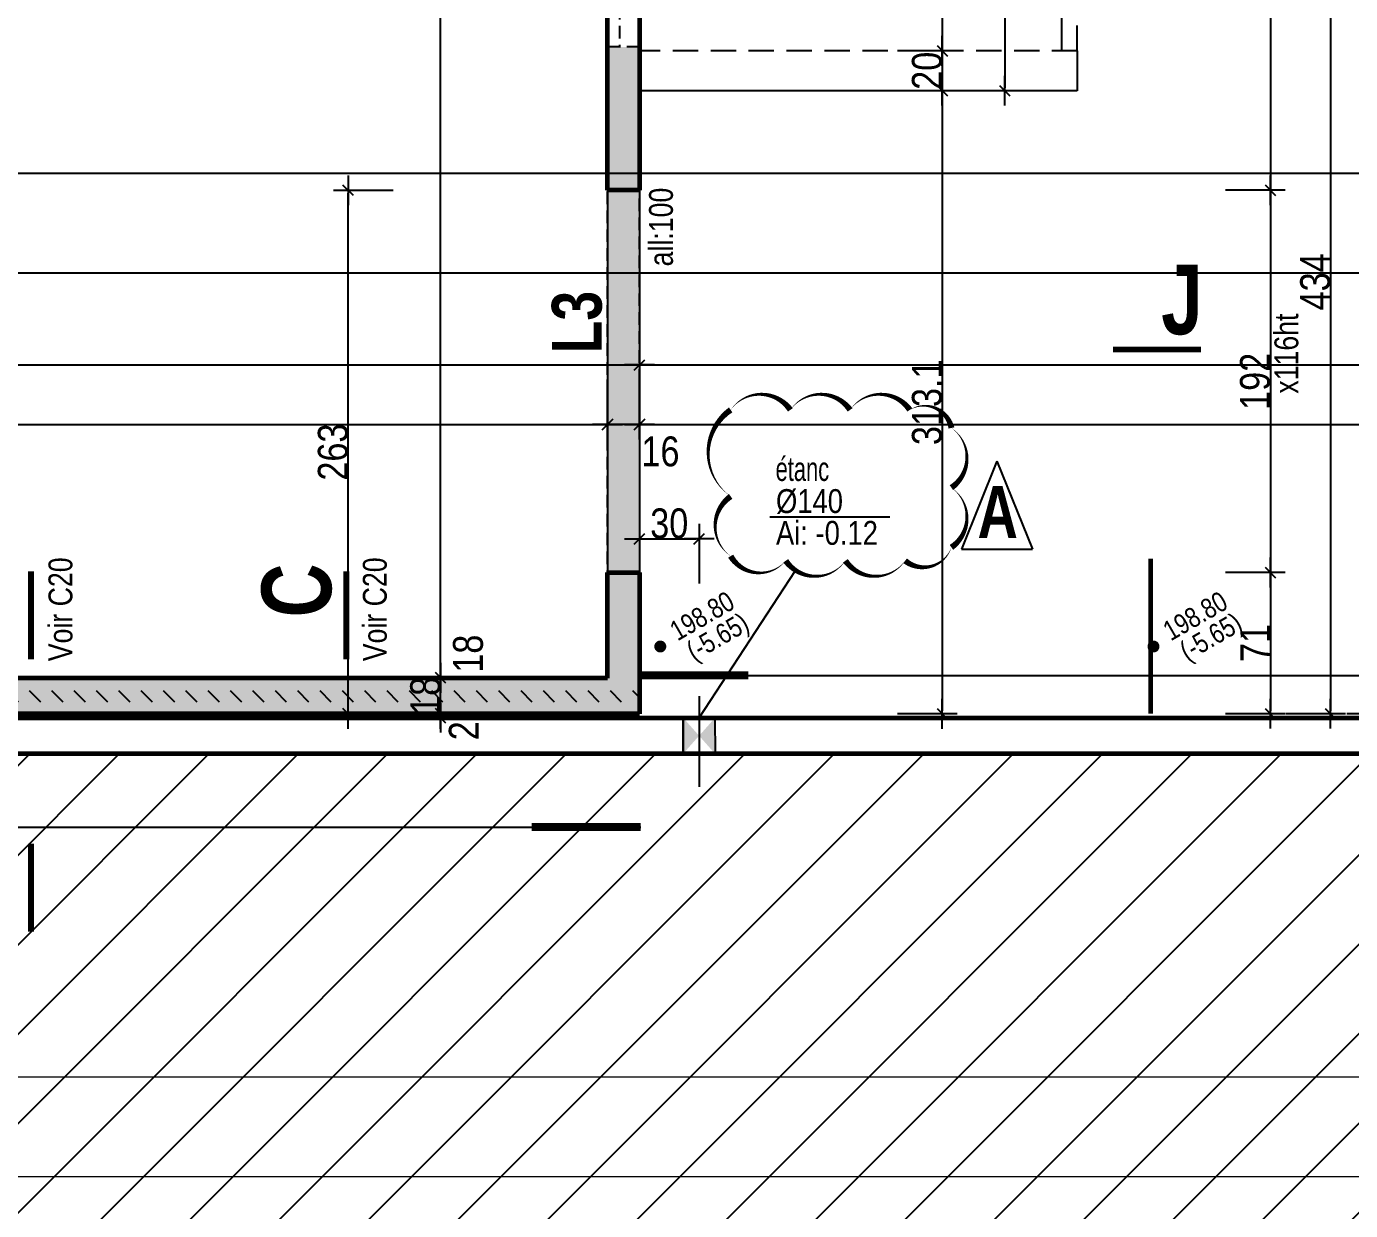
# Model space of a CAD drawing. Header units: centimetres. Extents: x 38820 to 82487, y -36363 to -12804.
# Drawn here: x 50418 to 51083, y -23044 to -22449 of the extents above; entities that cross this region are included whole.
import ezdxf
from ezdxf.enums import TextEntityAlignment as Align

# ---------------------------------------------------------------- set-up
doc = ezdxf.new("R2010")
doc.units = ezdxf.units.CM
doc.header["$LTSCALE"] = 0.5
doc.linetypes.add('CACHEX2', pattern=[19.05, 12.7, -6.35])
doc.linetypes.add('TIRETPTX2', pattern=[50.8, 25.4, -12.7, 0, -12.7])
doc.layers.get('DEFPOINTS').update_dxf_attribs({"linetype": 'CONTINUOUS'})
doc.layers.add('01_Cad_1_', color=5, linetype='CONTINUOUS', lineweight=9)
doc.layers.add('01_murs_coup', color=5, linetype='CONTINUOUS', lineweight=60)
for name, color, linetype in [('01_Cad_2', 5, 'CONTINUOUS'), ('01_cote_gen', 4, 'CONTINUOUS'), ('01_isolant ext', 2, 'TIRETPTX2'), ('01_linteaux', 2, 'CONTINUOUS'), ('01_murs_sup', 2, 'CACHEX2'), ('01_poch_BN', 9, 'CONTINUOUS'), ('01_resv', 32, 'CONTINUOUS'), ('01_texte', 230, 'CONTINUOUS'), ('AA_COTES', 2, 'CONTINUOUS')]:
    doc.layers.add(name, color=color, linetype=linetype)
doc.styles.add('ARIAL', font='arial.ttf')
doc.styles.add('Arial Narrow', font='ARIALN.TTF')
doc.styles.add('impact', font='impact.ttf')
doc.styles.add('MATTE_TXT', font='arial.ttf')
doc.styles.add('STYLE2', font='ARIALN.TTF')
doc.dimstyles.new('JB50', dxfattribs={"dimscale": 0.1, "dimtxt": 150, "dimasz": 15, "dimexe": 0.1, "dimexo": 0.1, "dimgap": 0.09, "dimtad": 1, "dimdec": 1, "dimdsep": 46, "dimtxsty": 'STYLE2', "dimblk1": 'BOND_G', "dimblk2": 'BOND_D', "dimsah": 1, "dimcen": 1.5, "dimdle": 0.01, "dimse1": 1, "dimse2": 1, "dimclrd": 4, "dimclre": 2, "dimclrt": 6, "dimazin": 2, "dimtfac": 2.333333, "dimtdec": 1, "dimtix": 1, "dimtmove": 2, "dimatfit": 3, "dimldrblk": 'BOND_G', "dimfxl": 1, "dimtolj": 1, "dimtzin": 0, "dimarcsym": 0})

# ---------------------------------------------------------------- blocks, each defined once
blk = doc.blocks.new('BOND_G')
at = {"layer": 'AA_COTES', "color": 0}
for p, q in [((0, -5), (0, 15)), ((5, 0), (-5, 0)), ((1.77, 1.77), (-1.77, -1.77))]:
    blk.add_line(p, q, dxfattribs=at)
blk = doc.blocks.new('BOND_D')
at = {"layer": 'AA_COTES', "color": 0}
for p, q in [((0, 5), (0, -15)), ((5, 0), (-5, 0)), ((-1.77, -1.77), (1.77, 1.77))]:
    blk.add_line(p, q, dxfattribs=at)
blk = doc.blocks.new('*D707')
at = {"layer": '01_cote_gen', "color": 4, "lineweight": -2, "transparency": 16777216}
blk.add_line((49193.14, -22619.1), (50724.13, -22619.1), dxfattribs=at)
at = {"layer": 'DEFPOINTS', "color": 0}
for p in [(50725.63, -22619.1), (49191.64, -22728.43), (50725.63, -22728.43)]:
    blk.add_point(p, dxfattribs=at)
at = {"layer": '01_cote_gen', "color": 4, "lineweight": -2, "transparency": 16777216, "xscale": 1.5, "yscale": 1.5, "zscale": 1.5, "rotation": 180}
blk.add_blockref('BOND_G', (49191.64, -22619.1), dxfattribs=at)
at = {"layer": '01_cote_gen', "color": 4, "lineweight": -2, "transparency": 16777216, "xscale": 1.5, "yscale": 1.5, "zscale": 1.5}
blk.add_blockref('BOND_D', (50725.63, -22619.1), dxfattribs=at)
at = {"layer": '01_cote_gen', "color": 6, "transparency": 16777216, "insert": (49958.63, -22611.43), "char_height": 15, "attachment_point": 5, "style": 'STYLE2'}
blk.add_mtext('\\A1;1534', dxfattribs=at)
blk = doc.blocks.new('*D713')
at = {"layer": '01_cote_gen', "color": 4, "lineweight": -2, "transparency": 16777216}
blk.add_line((50040.13, -22648.97), (50708.13, -22648.97), dxfattribs=at)
at = {"layer": 'DEFPOINTS', "color": 0}
for p in [(50709.63, -22648.97), (50038.63, -22663.13), (50709.63, -22716.89)]:
    blk.add_point(p, dxfattribs=at)
at = {"layer": '01_cote_gen', "color": 4, "lineweight": -2, "transparency": 16777216, "xscale": 1.5, "yscale": 1.5, "zscale": 1.5, "rotation": 180}
blk.add_blockref('BOND_G', (50038.63, -22648.97), dxfattribs=at)
at = {"layer": '01_cote_gen', "color": 4, "lineweight": -2, "transparency": 16777216, "xscale": 1.5, "yscale": 1.5, "zscale": 1.5}
blk.add_blockref('BOND_D', (50709.63, -22648.97), dxfattribs=at)
at = {"layer": '01_cote_gen', "color": 6, "transparency": 16777216, "insert": (50374.13, -22641.3), "char_height": 15, "attachment_point": 5, "style": 'STYLE2'}
blk.add_mtext('\\A1;671', dxfattribs=at)
blk = doc.blocks.new('*D714')
at = {"layer": '01_cote_gen', "color": 4, "lineweight": -2, "transparency": 16777216}
blk.add_line((50724.13, -22648.97), (50711.13, -22648.97), dxfattribs=at)
at = {"layer": 'DEFPOINTS', "color": 0}
for p in [(50725.63, -22641.6), (50709.63, -22648.97), (50709.63, -22656.47)]:
    blk.add_point(p, dxfattribs=at)
at = {"layer": '01_cote_gen', "color": 4, "lineweight": -2, "transparency": 16777216, "xscale": 1.5, "yscale": 1.5, "zscale": 1.5, "rotation": 180}
blk.add_blockref('BOND_D', (50709.63, -22648.97), dxfattribs=at)
at = {"layer": '01_cote_gen', "color": 4, "lineweight": -2, "transparency": 16777216, "xscale": 1.5, "yscale": 1.5, "zscale": 1.5}
blk.add_blockref('BOND_G', (50725.63, -22648.97), dxfattribs=at)
at = {"layer": '01_cote_gen', "color": 6, "transparency": 16777216, "insert": (50736.21, -22662.62), "char_height": 15, "attachment_point": 5, "style": 'STYLE2'}
blk.add_mtext('\\A1;16', dxfattribs=at)
blk = doc.blocks.new('*D716')
at = {"layer": '01_cote_gen', "color": 4, "lineweight": -2, "transparency": 16777216}
blk.add_line((50727.13, -22619.1), (52588.09, -22619.1), dxfattribs=at)
at = {"layer": 'DEFPOINTS', "color": 0}
for p in [(52589.59, -22619.1), (50725.63, -22755.64), (52589.59, -22796.39)]:
    blk.add_point(p, dxfattribs=at)
at = {"layer": '01_cote_gen', "color": 4, "lineweight": -2, "transparency": 16777216, "xscale": 1.5, "yscale": 1.5, "zscale": 1.5, "rotation": 180}
blk.add_blockref('BOND_G', (50725.63, -22619.1), dxfattribs=at)
at = {"layer": '01_cote_gen', "color": 4, "lineweight": -2, "transparency": 16777216, "xscale": 1.5, "yscale": 1.5, "zscale": 1.5}
blk.add_blockref('BOND_D', (52589.59, -22619.1), dxfattribs=at)
at = {"layer": '01_cote_gen', "color": 6, "transparency": 16777216, "insert": (51657.61, -22611.43), "char_height": 15, "attachment_point": 5, "style": 'STYLE2'}
blk.add_mtext('\\A1;1864', dxfattribs=at)
blk = doc.blocks.new('*D717')
at = {"layer": '01_cote_gen', "color": 4, "lineweight": -2, "transparency": 16777216}
blk.add_line((50727.13, -22648.97), (52418.1, -22648.97), dxfattribs=at)
at = {"layer": 'DEFPOINTS', "color": 0}
for p in [(52419.6, -22648.97), (50725.63, -22671.47), (52419.6, -22796.39)]:
    blk.add_point(p, dxfattribs=at)
at = {"layer": '01_cote_gen', "color": 4, "lineweight": -2, "transparency": 16777216, "xscale": 1.5, "yscale": 1.5, "zscale": 1.5, "rotation": 180}
blk.add_blockref('BOND_G', (50725.63, -22648.97), dxfattribs=at)
at = {"layer": '01_cote_gen', "color": 4, "lineweight": -2, "transparency": 16777216, "xscale": 1.5, "yscale": 1.5, "zscale": 1.5}
blk.add_blockref('BOND_D', (52419.6, -22648.97), dxfattribs=at)
at = {"layer": '01_cote_gen', "color": 6, "transparency": 16777216, "insert": (51572.61, -22641.3), "char_height": 15, "attachment_point": 5, "style": 'STYLE2'}
blk.add_mtext('\\A1;1694', dxfattribs=at)
blk = doc.blocks.new('*D1459')
at = {"layer": '01_cote_gen', "color": 4, "lineweight": -2, "transparency": 16777216}
blk.add_line((50625.78, -22792.82), (50625.78, -22777.84), dxfattribs=at)
at = {"layer": 'DEFPOINTS', "color": 0}
for p in [(50625.78, -22776.34), (50638.62, -22776.34), (50638.62, -22794.32)]:
    blk.add_point(p, dxfattribs=at)
at = {"layer": '01_cote_gen', "color": 4, "lineweight": -2, "transparency": 16777216, "xscale": 1.5, "yscale": 1.5, "zscale": 1.5}
for name, p, rotation in [('BOND_D', (50625.78, -22776.34), 90), ('BOND_G', (50625.78, -22794.32), 270)]:
    blk.add_blockref(name, p, dxfattribs=dict(at, rotation=rotation))
at = {"layer": '01_cote_gen', "color": 6, "transparency": 16777216, "insert": (50618.11, -22785.33), "char_height": 15, "attachment_point": 5, "rotation": 90, "style": 'STYLE2'}
blk.add_mtext('\\A1;18', dxfattribs=at)
blk = doc.blocks.new('*D1460')
at = {"layer": '01_cote_gen', "color": 4, "lineweight": -2, "transparency": 16777216}
blk.add_line((50625.78, -22774.84), (50625.78, -22050.84), dxfattribs=at)
at = {"layer": 'DEFPOINTS', "color": 0}
for p in [(50625.78, -22049.34), (50650.7, -22049.34), (50650.7, -22776.34)]:
    blk.add_point(p, dxfattribs=at)
at = {"layer": '01_cote_gen', "color": 4, "lineweight": -2, "transparency": 16777216, "xscale": 1.5, "yscale": 1.5, "zscale": 1.5}
for name, p, rotation in [('BOND_D', (50625.78, -22049.34), 90), ('BOND_G', (50625.78, -22776.34), 270)]:
    blk.add_blockref(name, p, dxfattribs=dict(at, rotation=rotation))
at = {"layer": '01_cote_gen', "color": 6, "transparency": 16777216, "insert": (50618.24, -22412.84), "char_height": 15, "attachment_point": 5, "rotation": 90, "style": 'STYLE2'}
blk.add_mtext('\\A1;727', dxfattribs=at)
blk = doc.blocks.new('*D1466')
at = {"layer": '01_cote_gen', "color": 4, "lineweight": -2, "transparency": 16777216}
blk.add_line((51103.61, -20107.83), (51103.61, -22792.82), dxfattribs=at)
at = {"layer": 'DEFPOINTS', "color": 0}
for p in [(51014.16, -20106.33), (51014.44, -22794.32), (51103.61, -22794.32)]:
    blk.add_point(p, dxfattribs=at)
at = {"layer": '01_cote_gen', "color": 4, "lineweight": -2, "transparency": 16777216, "xscale": 1.5, "yscale": 1.5, "zscale": 1.5}
for name, p, rotation in [('BOND_G', (51103.61, -20106.33), 90), ('BOND_D', (51103.61, -22794.32), 270)]:
    blk.add_blockref(name, p, dxfattribs=dict(at, rotation=rotation))
at = {"layer": '01_cote_gen', "color": 6, "transparency": 16777216, "insert": (51095.94, -21450.33), "char_height": 15, "attachment_point": 5, "rotation": 90, "style": 'STYLE2'}
blk.add_mtext('\\A1;2688', dxfattribs=at)
blk = doc.blocks.new('*D1359')
at = {"layer": '01_cote_gen', "color": 4, "lineweight": -2, "transparency": 16777216}
for p, q in [((50625.78, -22792.84), (50625.78, -22791.34)), ((50625.78, -22794.34), (50625.78, -22796.34)), ((50625.78, -22797.84), (50625.78, -22799.34))]:
    blk.add_line(p, q, dxfattribs=at)
at = {"layer": 'DEFPOINTS', "color": 0}
for p in [(50625.78, -22796.34), (50667.24, -22794.34), (50667.24, -22796.34)]:
    blk.add_point(p, dxfattribs=at)
at = {"layer": '01_cote_gen', "color": 4, "lineweight": -2, "transparency": 16777216, "xscale": 1.5, "yscale": 1.5, "zscale": 1.5}
for name, p, rotation in [('BOND_G', (50625.78, -22794.34), 270), ('BOND_D', (50625.78, -22796.34), 90)]:
    blk.add_blockref(name, p, dxfattribs=dict(at, rotation=rotation))
at = {"layer": '01_cote_gen', "color": 6, "transparency": 16777216, "insert": (50637.4, -22802.88), "char_height": 15, "attachment_point": 5, "rotation": 90, "style": 'STYLE2'}
blk.add_mtext('\\A1;2', dxfattribs=at)
blk = doc.blocks.new('*D1360')
at = {"layer": '01_cote_gen', "color": 4, "lineweight": -2, "transparency": 16777216}
blk.add_line((50625.78, -22792.83), (50625.78, -22777.83), dxfattribs=at)
at = {"layer": 'DEFPOINTS', "color": 0}
for p in [(50625.78, -22776.33), (50638.9, -22776.33), (50638.9, -22794.33)]:
    blk.add_point(p, dxfattribs=at)
at = {"layer": '01_cote_gen', "color": 4, "lineweight": -2, "transparency": 16777216, "xscale": 1.5, "yscale": 1.5, "zscale": 1.5}
for name, p, rotation in [('BOND_D', (50625.78, -22776.33), 90), ('BOND_G', (50625.78, -22794.33), 270)]:
    blk.add_blockref(name, p, dxfattribs=dict(at, rotation=rotation))
at = {"layer": '01_cote_gen', "color": 6, "transparency": 16777216, "insert": (50639.6, -22764.16), "char_height": 15, "attachment_point": 5, "rotation": 90, "style": 'STYLE2'}
blk.add_mtext('\\A1;18', dxfattribs=at)
blk = doc.blocks.new('*D1418')
at = {"layer": '01_cote_gen', "color": 4, "lineweight": -2, "ltscale": 2, "transparency": 16777216}
blk.add_line((51042.63, -22258.83), (51042.63, -22529.83), dxfattribs=at)
at = {"layer": 'DEFPOINTS', "color": 0, "ltscale": 2}
for p in [(51020.13, -22257.33), (51020.13, -22531.33), (51042.63, -22531.33)]:
    blk.add_point(p, dxfattribs=at)
at = {"layer": '01_cote_gen', "color": 4, "lineweight": -2, "ltscale": 2, "transparency": 16777216, "xscale": 1.5, "yscale": 1.5, "zscale": 1.5}
for name, p, rotation in [('BOND_G', (51042.63, -22257.33), 90), ('BOND_D', (51042.63, -22531.33), 270)]:
    blk.add_blockref(name, p, dxfattribs=dict(at, rotation=rotation))
at = {"layer": '01_cote_gen', "color": 6, "ltscale": 2, "transparency": 16777216, "insert": (51035.09, -22394.33), "char_height": 15, "attachment_point": 5, "rotation": 90, "style": 'STYLE2'}
blk.add_mtext('\\A1;274', dxfattribs=at)
blk = doc.blocks.new('*D1419')
at = {"layer": '01_cote_gen', "color": 4, "lineweight": -2, "ltscale": 2, "transparency": 16777216}
blk.add_line((51042.63, -22532.83), (51042.63, -22721.83), dxfattribs=at)
at = {"layer": 'DEFPOINTS', "color": 0, "ltscale": 2}
for p in [(51020.13, -22531.33), (51020.13, -22723.33), (51042.63, -22723.33)]:
    blk.add_point(p, dxfattribs=at)
at = {"layer": '01_cote_gen', "color": 4, "lineweight": -2, "ltscale": 2, "transparency": 16777216, "xscale": 1.5, "yscale": 1.5, "zscale": 1.5}
for name, p, rotation in [('BOND_G', (51042.63, -22531.33), 90), ('BOND_D', (51042.63, -22723.33), 270)]:
    blk.add_blockref(name, p, dxfattribs=dict(at, rotation=rotation))
at = {"layer": '01_cote_gen', "color": 6, "ltscale": 2, "transparency": 16777216, "insert": (51034.96, -22627.33), "char_height": 15, "attachment_point": 5, "rotation": 90, "style": 'STYLE2'}
blk.add_mtext('\\A1;192', dxfattribs=at)
blk = doc.blocks.new('*D1420')
at = {"layer": '01_cote_gen', "color": 4, "lineweight": -2, "ltscale": 2, "transparency": 16777216}
blk.add_line((51042.63, -22724.83), (51042.63, -22792.83), dxfattribs=at)
at = {"layer": 'DEFPOINTS', "color": 0, "ltscale": 2}
for p in [(51020.13, -22723.33), (50813.25, -22794.33), (51042.63, -22794.33)]:
    blk.add_point(p, dxfattribs=at)
at = {"layer": '01_cote_gen', "color": 4, "lineweight": -2, "ltscale": 2, "transparency": 16777216, "xscale": 1.5, "yscale": 1.5, "zscale": 1.5}
for name, p, rotation in [('BOND_G', (51042.63, -22723.33), 90), ('BOND_D', (51042.63, -22794.33), 270)]:
    blk.add_blockref(name, p, dxfattribs=dict(at, rotation=rotation))
at = {"layer": '01_cote_gen', "color": 6, "ltscale": 2, "transparency": 16777216, "insert": (51035.09, -22758.83), "char_height": 15, "attachment_point": 5, "rotation": 90, "style": 'STYLE2'}
blk.add_mtext('\\A1;71', dxfattribs=at)
blk = doc.blocks.new('*D1423')
at = {"layer": '01_cote_gen', "color": 4, "lineweight": -2, "ltscale": 2, "transparency": 16777216}
blk.add_line((51072.87, -22361.83), (51072.87, -22792.83), dxfattribs=at)
at = {"layer": 'DEFPOINTS', "color": 0, "ltscale": 2}
for p in [(50725.61, -22360.33), (50780.8, -22794.33), (51072.87, -22794.33)]:
    blk.add_point(p, dxfattribs=at)
at = {"layer": '01_cote_gen', "color": 4, "lineweight": -2, "ltscale": 2, "transparency": 16777216, "xscale": 1.5, "yscale": 1.5, "zscale": 1.5}
for name, p, rotation in [('BOND_G', (51072.87, -22360.33), 90), ('BOND_D', (51072.87, -22794.33), 270)]:
    blk.add_blockref(name, p, dxfattribs=dict(at, rotation=rotation))
at = {"layer": '01_cote_gen', "color": 6, "ltscale": 2, "transparency": 16777216, "insert": (51065.2, -22577.33), "char_height": 15, "attachment_point": 5, "rotation": 90, "style": 'STYLE2'}
blk.add_mtext('\\A1;434', dxfattribs=at)
blk = doc.blocks.new('*D1444')
at = {"layer": '01_cote_gen', "color": 4, "lineweight": -2, "transparency": 16777216}
blk.add_line((50579.36, -22792.89), (50579.36, -22532.85), dxfattribs=at)
at = {"layer": 'DEFPOINTS', "color": 0}
for p in [(50579.36, -22531.35), (50709.61, -22531.35), (50539.64, -22794.39)]:
    blk.add_point(p, dxfattribs=at)
at = {"layer": '01_cote_gen', "color": 4, "lineweight": -2, "transparency": 16777216, "xscale": 1.5, "yscale": 1.5, "zscale": 1.5}
for name, p, rotation in [('BOND_D', (50579.36, -22531.35), 90), ('BOND_G', (50579.36, -22794.39), 270)]:
    blk.add_blockref(name, p, dxfattribs=dict(at, rotation=rotation))
at = {"layer": '01_cote_gen', "color": 6, "transparency": 16777216, "insert": (50571.7, -22662.87), "char_height": 15, "attachment_point": 5, "rotation": 90, "style": 'STYLE2'}
blk.add_mtext('\\A1;263', dxfattribs=at)
blk = doc.blocks.new('*D1646')
at = {"layer": '01_cote_gen', "color": 4, "lineweight": -2, "transparency": 16777216}
blk.add_line((50909.14, -22153.79), (50909.14, -22479.79), dxfattribs=at)
at = {"layer": 'DEFPOINTS', "color": 0}
for p in [(50886.64, -22152.29), (50897.76, -22481.29), (50909.14, -22481.29)]:
    blk.add_point(p, dxfattribs=at)
at = {"layer": '01_cote_gen', "color": 4, "lineweight": -2, "transparency": 16777216, "xscale": 1.5, "yscale": 1.5, "zscale": 1.5}
for name, p, rotation in [('BOND_G', (50909.14, -22152.29), 90), ('BOND_D', (50909.14, -22481.29), 270)]:
    blk.add_blockref(name, p, dxfattribs=dict(at, rotation=rotation))
at = {"layer": '01_cote_gen', "color": 6, "transparency": 16777216, "insert": (50901.47, -22316.79), "char_height": 15, "attachment_point": 5, "rotation": 90, "style": 'STYLE2'}
blk.add_mtext('\\A1;329', dxfattribs=at)
blk = doc.blocks.new('*D1649')
at = {"layer": '01_cote_gen', "color": 4, "lineweight": -2, "transparency": 16777216}
blk.add_line((50877.82, -22361.83), (50877.82, -22459.79), dxfattribs=at)
at = {"layer": 'DEFPOINTS', "color": 0}
for p in [(50855.32, -22360.33), (50874, -22461.29), (50877.82, -22461.29)]:
    blk.add_point(p, dxfattribs=at)
at = {"layer": '01_cote_gen', "color": 4, "lineweight": -2, "transparency": 16777216, "xscale": 1.5, "yscale": 1.5, "zscale": 1.5}
for name, p, rotation in [('BOND_G', (50877.82, -22360.33), 90), ('BOND_D', (50877.82, -22461.29), 270)]:
    blk.add_blockref(name, p, dxfattribs=dict(at, rotation=rotation))
at = {"layer": '01_cote_gen', "color": 6, "transparency": 16777216, "insert": (50870.15, -22421.22), "char_height": 15, "attachment_point": 5, "rotation": 90, "style": 'STYLE2'}
blk.add_mtext('\\A1;101', dxfattribs=at)
blk = doc.blocks.new('*D1650')
at = {"layer": '01_cote_gen', "color": 4, "lineweight": -2, "transparency": 16777216}
blk.add_line((50877.82, -22462.79), (50877.82, -22479.79), dxfattribs=at)
at = {"layer": 'DEFPOINTS', "color": 0}
for p in [(50855.32, -22461.29), (50855.32, -22481.29), (50877.82, -22481.29)]:
    blk.add_point(p, dxfattribs=at)
at = {"layer": '01_cote_gen', "color": 4, "lineweight": -2, "transparency": 16777216, "xscale": 1.5, "yscale": 1.5, "zscale": 1.5}
for name, p, rotation in [('BOND_G', (50877.82, -22461.29), 90), ('BOND_D', (50877.82, -22481.29), 270)]:
    blk.add_blockref(name, p, dxfattribs=dict(at, rotation=rotation))
at = {"layer": '01_cote_gen', "color": 6, "transparency": 16777216, "insert": (50870.15, -22471.29), "char_height": 15, "attachment_point": 5, "rotation": 90, "style": 'STYLE2'}
blk.add_mtext('\\A1;20', dxfattribs=at)
blk = doc.blocks.new('*D1651')
at = {"layer": '01_cote_gen', "color": 4, "lineweight": -2, "transparency": 16777216}
blk.add_line((50877.82, -22482.79), (50877.82, -22792.89), dxfattribs=at)
at = {"layer": 'DEFPOINTS', "color": 0}
for p in [(50811.62, -22481.29), (50725.63, -22794.39), (50877.82, -22794.39)]:
    blk.add_point(p, dxfattribs=at)
at = {"layer": '01_cote_gen', "color": 4, "lineweight": -2, "transparency": 16777216, "xscale": 1.5, "yscale": 1.5, "zscale": 1.5}
for name, p, rotation in [('BOND_G', (50877.82, -22481.29), 90), ('BOND_D', (50877.82, -22794.39), 270)]:
    blk.add_blockref(name, p, dxfattribs=dict(at, rotation=rotation))
at = {"layer": '01_cote_gen', "color": 6, "transparency": 16777216, "insert": (50870.15, -22637.84), "char_height": 15, "attachment_point": 5, "rotation": 90, "style": 'STYLE2'}
blk.add_mtext('\\A1;313.1', dxfattribs=at)
blk = doc.blocks.new('*D1897')
at = {"layer": '01_cote_gen', "color": 4, "lineweight": -2, "transparency": 16777216}
blk.add_line((50727.12, -22706.45), (50754.13, -22706.45), dxfattribs=at)
at = {"layer": 'DEFPOINTS', "color": 0}
for p in [(50755.63, -22706.45), (50725.62, -22718.31), (50755.63, -22785.45)]:
    blk.add_point(p, dxfattribs=at)
at = {"layer": '01_cote_gen', "color": 4, "lineweight": -2, "transparency": 16777216, "xscale": 1.5, "yscale": 1.5, "zscale": 1.5, "rotation": 180}
blk.add_blockref('BOND_G', (50725.62, -22706.45), dxfattribs=at)
at = {"layer": '01_cote_gen', "color": 4, "lineweight": -2, "transparency": 16777216, "xscale": 1.5, "yscale": 1.5, "zscale": 1.5}
blk.add_blockref('BOND_D', (50755.63, -22706.45), dxfattribs=at)
at = {"layer": '01_cote_gen', "color": 6, "transparency": 16777216, "insert": (50740.62, -22698.78), "char_height": 15, "attachment_point": 5, "style": 'STYLE2'}
blk.add_mtext('\\A1;30', dxfattribs=at)

msp = doc.modelspace()

# ---------------------------------------------------------------- hatches: boundary and pattern name
at = {"layer": '01_murs_sup'}
h = msp.add_hatch(dxfattribs=at)
h.set_pattern_fill('DASH', color=256, scale=2.5, angle=135)
h.set_pattern_definition([(135, (-18726.4956, -4683.299), (-11.22532015, 9e-16), [7.9375, -7.9375])])
h.paths.add_polyline_path([(50725.551, -22459.29), (50709.613, -22459.29), (50709.613, -22776.39), (50038.613, -22776.388), (50038.613, -22484.326), (50020.613, -22484.327), (50020.613, -22776.32), (50006.629, -22776.325), (50006.629, -22794.395), (50725.63, -22794.39)])
h.paths.add_polyline_path([(49904.631, -22776.422), (49861.618, -22776.415), (49861.618, -22543.317), (49896.618, -22543.317), (49896.618, -22519.395), (49878.618, -22519.395), (49878.618, -22527.317), (49843.618, -22527.317), (49843.618, -22776.412), (49207.614, -22776.32), (49207.614, -22458.323), (49191.614, -22458.323), (49191.614, -22794.317), (49904.633, -22794.423)])
h = msp.add_hatch(dxfattribs=at)
h.set_pattern_fill('DASH', color=256, scale=2.5, angle=135)
h.set_pattern_definition([(135, (-19116.01, 5488.093), (-11.22532015, 9e-16), [7.9375, -7.9375])])
h.paths.add_polyline_path([(50020.63, -22794.387), (50725.63, -22794.387), (50725.63, -22778.387), (50709.63, -22778.387), (50020.63, -22778.387)])
h.paths.add_polyline_path([(50038.63, -22796.39), (50020.63, -22796.39), (50020.63, -22895.387), (50038.63, -22895.387)])
h = msp.add_hatch(dxfattribs=at)
h.set_pattern_fill('DASH', color=256, scale=2.5, angle=135)
h.set_pattern_definition([(135, (-19116.01, 5488.093), (-11.22532015, 9e-16), [7.9375, -7.9375])])
h.paths.add_polyline_path([(50020.63, -22794.387), (50725.63, -22794.387), (50725.63, -22778.387), (50709.63, -22778.387), (50020.63, -22778.387)])
h.paths.add_polyline_path([(50038.63, -22796.39), (50020.63, -22796.39), (50020.63, -22895.387), (50038.63, -22895.387)])
at = {"layer": '01_poch_BN'}
h = msp.add_hatch(dxfattribs=at)
h.set_pattern_fill('ANSI31', color=256, scale=10)
h.paths.add_polyline_path([(49105.63, -22818.341), (49125.63, -22818.34), (49125.63, -22814.307), (49672.626, -22814.387), (49690.613, -22814.387), (49690.612, -22796.39), (48265.63, -22796.18), (48265.63, -23398.352), (48285.63, -23398.352), (48285.63, -23117.356), (48953.63, -23117.356), (48953.63, -23432.356), (49105.63, -23432.356)])
h.paths.add_polyline_path([(49878.631, -23043.387), (49878.631, -22985.387), (49878.631, -22895.387), (49878.631, -22814.387), (49710.809, -22814.387), (49710.809, -22894.387), (49710.626, -23280.359), (49710.626, -23382.359), (49710.626, -23432.383), (49875.631, -23432.383), (49875.631, -23379.384), (49875.631, -23354.387), (49878.631, -23354.387), (49878.631, -23133.387)])
h.paths.add_polyline_path([(52569.593, -22796.39), (52419.597, -22796.39), (52419.597, -23152.394), (52569.593, -23152.394)])
h.paths.add_polyline_path([(50169.799, -22835.779), (50169.799, -22809.166), (50138.571, -22809.166), (50138.571, -22835.779)])
h.paths.add_polyline_path([(50169.799, -22867.654), (50169.799, -22841.041), (50138.571, -22841.041), (50138.571, -22867.654)], flags=16)
h.paths.add_polyline_path([(50050.405, -22939.747), (50077.018, -22939.747), (50077.018, -22908.519), (50050.405, -22908.519)], flags=16)
h.paths.add_polyline_path([(50115.169, -22930.844), (50115.169, -22894.675), (50083.941, -22894.675), (50083.941, -22930.844)], flags=16)
edge = h.paths.add_edge_path(flags=16)
edge.add_arc((49336.408, -23148.361), 30.98, 0, 360)
edge = h.paths.add_edge_path()
edge.add_arc((49672.626, -23376.358), 89.997, 90.000061, 179.999465, ccw=False)
edge.add_line((49672.626, -23286.361), (49672.626, -23280.36))
edge.add_line((49672.626, -23280.36), (49672.626, -23036.408))
edge.add_line((49672.626, -23036.408), (49672.589, -23036.408))
edge.add_line((49672.589, -23036.408), (49672.589, -22976.411))
edge.add_line((49672.589, -22976.411), (49672.626, -22814.387))
edge.add_line((49672.626, -22814.387), (49125.63, -22814.307))
edge.add_line((49125.63, -22814.307), (49125.63, -23432.356))
edge.add_line((49125.63, -23432.356), (49354.627, -23432.36))
edge.add_line((49354.627, -23432.36), (49672.626, -23432.36))
edge.add_line((49672.626, -23432.36), (49672.628, -23382.36))
edge.add_line((49672.628, -23382.36), (49672.628, -23376.358))
edge.add_line((49672.628, -23376.358), (49582.629, -23376.357))
edge = h.paths.add_edge_path(flags=16)
edge.add_arc((51006.638, -23148.361), 30.98, 0, 360)
h.paths.add_polyline_path([(52399.597, -22814.39), (50098.63, -22814.39), (50098.63, -22895.387), (50038.597, -22895.387), (50038.597, -22984.587), (50038.63, -22984.587), (50038.63, -23043.387), (50038.625, -23133.387), (50038.63, -23133.387), (50038.63, -23272.387), (50038.619, -23422.387), (50038.63, -23422.387), (50038.63, -23432.383), (50382.593, -23432.383), (50382.593, -23152.394), (50772.593, -23152.394), (50772.593, -23432.383), (50844.63, -23432.383), (50961.597, -23432.394), (50981.597, -23432.394), (51034.63, -23432.394), (51034.63, -23432.383), (51172.593, -23432.383), (51172.593, -23152.394), (51729.593, -23152.394), (51729.593, -23432.383), (51892.593, -23432.383), (51892.593, -23152.394), (52399.597, -23152.394)])

# ---------------------------------------------------------------- linework, layer by layer
at = {"layer": '01_Cad_1_', "color": 2}
msp.add_line((53058.056, -22976.925), (48218.056, -22976.925), dxfattribs=at)
at = {"layer": '01_Cad_1_'}
msp.add_line((53058.056, -23026.925), (48168.056, -23026.925), dxfattribs=at)
at = {"layer": '01_Cad_2'}
msp.add_line((52889.389, -22522.97), (45899.389, -22522.97), dxfattribs=at)
at = {"layer": '01_Cad_2', "color": 2}
msp.add_line((52839.389, -22572.97), (45949.389, -22572.97), dxfattribs=at)
at = {"layer": '01_isolant ext'}
msp.add_line((50945.613, -22461.29), (50945.613, -22360.331), dxfattribs=at)
at = {"layer": '01_linteaux'}
for p, q in [((50937.613, -22360.331), (50937.613, -22461.29)), ((50945.613, -22461.29), (50945.613, -22481.29)), ((50945.613, -22481.29), (50725.613, -22481.29)), ((50709.613, -22531.348), (50709.623, -22723.333)), ((50725.613, -22531.348), (50725.623, -22723.331))]:
    msp.add_line(p, q, dxfattribs=at)
at = {"layer": '01_linteaux', "linetype": 'CACHEX2', "ltscale": 2}
msp.add_line((50945.613, -22461.29), (50725.613, -22461.29), dxfattribs=at)
at = {"layer": '01_murs_coup'}
for p, q in [((50709.613, -22531.348), (50709.613, -22257.331)), ((50725.613, -22360.331), (50725.613, -22531.348)), ((50725.613, -22531.348), (50709.613, -22531.348)), ((50982.367, -22716.518), (50982.374, -22794.26)), ((50709.613, -22723.333), (50725.613, -22723.331)), ((50709.613, -22776.39), (50709.613, -22723.333)), ((50725.613, -22723.333), (50725.63, -22794.39)), ((50709.613, -22776.39), (50038.613, -22776.388)), ((50725.63, -22794.39), (50013.614, -22794.39)), ((50725.645, -22796.39), (50013.629, -22796.39)), ((50725.645, -22796.39), (50013.629, -22796.39)), ((50020.624, -22796.39), (52419.597, -22796.39)), ((50020.624, -22796.39), (52419.597, -22796.39)), ((50038.597, -22814.39), (52399.597, -22814.39)), ((50038.597, -22814.39), (52399.597, -22814.39))]:
    msp.add_line(p, q, dxfattribs=at)
at = {"layer": '01_murs_sup'}
for p, q in [((50715.613, -22277.29), (50715.613, -22459.29)), ((50709.613, -22776.39), (50709.613, -22459.29)), ((50725.613, -22459.29), (50709.613, -22459.29)), ((50725.551, -22459.29), (50725.63, -22794.39)), ((50709.613, -22776.39), (50038.613, -22776.388)), ((50725.63, -22794.39), (50006.629, -22794.395))]:
    msp.add_line(p, q, dxfattribs=at)
at = {"layer": '01_resv'}
for p, q in [((50755.625, -22785.451), (50755.625, -22830.979)), ((50747.611, -22814.408), (50747.642, -22796.389)), ((50747.642, -22796.389), (50747.645, -22814.402)), ((50747.642, -22796.389), (50763.608, -22796.391)), ((50763.608, -22796.391), (50763.612, -22814.404)), ((50763.612, -22814.404), (50747.611, -22814.408))]:
    msp.add_line(p, q, dxfattribs=at)
msp.add_solid([(50747.642, -22796.389), (50747.611, -22814.404), (50763.612, -22814.404), (50763.614, -22796.391)], dxfattribs=at)
at = {"layer": '01_texte'}
for p, q in [((50905.278, -22667.443), (50887.513, -22711.625)), ((50905.278, -22667.443), (50923.044, -22711.625)), ((50851.398, -22695.648), (50791.094, -22695.648)), ((50887.513, -22711.625), (50923.044, -22711.625)), ((50755.625, -22796.39), (50804.105, -22722.302)), ((50725.63, -22775.078), (52589.547, -22775.078)), ((49191.839, -22851.283), (50726.271, -22851.283))]:
    msp.add_line(p, q, dxfattribs=at)
for points, const_width in [([(51007.859, -22611.329), (50963.608, -22611.329)], 3), ([(50419.956, -22722.747), (50419.956, -22766.998)], 3), ([(50578.45, -22722.747), (50578.45, -22766.998)], 3), ([(50725.63, -22775.078), (50780.34, -22775.078)], 4), ([(50671.56, -22851.283), (50726.271, -22851.283)], 4), ([(50419.956, -22859.553), (50419.956, -22903.805)], 3)]:
    msp.add_lwpolyline(points, dxfattribs=dict(at, const_width=const_width))
msp.add_lwpolyline([(50771.483, -22641.65, 0, 3, -0.5205671), (50801.483, -22641.65, 0, 3, -0.5205671), (50831.483, -22641.65, 0, 3, -0.5205671), (50861.483, -22641.65, 0, 3, -0.5205671), (50882.391, -22650.742, 0, 3, -0.5205671), (50882.391, -22680.742, 0, 3, -0.5205671), (50882.391, -22710.742, 0, 3, -0.5205671), (50859.131, -22717.482, 0, 3, -0.5205671), (50829.131, -22717.482, 0, 3, -0.5205671), (50799.131, -22717.482, 0, 3, -0.5205671), (50771.483, -22715.13, 0, 3, -0.5205671), (50771.483, -22685.13, 0, 3, -0.5205671)], format="xyseb", close=True, dxfattribs=at)
at = {"layer": '01_texte', "const_width": 3}
for points in [[(50734.623, -22760.552, 1), (50737.623, -22760.552, 1)], [(50982.405, -22760.552, 1), (50985.405, -22760.552, 1)]]:
    msp.add_lwpolyline(points, format="xyb", close=True, dxfattribs=at)

# ---------------------------------------------------------------- texts
at = {"layer": '01_texte', "style": 'MATTE_TXT', "width": 0.8}
for s, height, rotation, p in [('all:100', 12, 90, (50746.068, -22549.801)), ('x116ht', 12, 90, (51060.262, -22613.377)), ('198.80', 10, 30, (50761.075, -22752.077)), ('198.80', 10, 30, (51008.856, -22752.077)), ('(-5.65)', 10, 30, (50768.886, -22762.555)), ('(-5.65)', 10, 30, (51016.668, -22762.555))]:
    msp.add_text(s, height=height, rotation=rotation, dxfattribs=at).set_placement(p, align=Align.BOTTOM_CENTER)
at = {"layer": '01_texte', "style": 'impact'}
for s, height, rotation, p in [('J', 35, 0, (50998.2, -22614.182)), ('L3', 25, 90, (50714.138, -22597.536)), ('A', 26.25, 0, (50905.642, -22713.953)), ('C', 35, 90, (50581.303, -22732.406))]:
    msp.add_text(s, height=height, rotation=rotation, dxfattribs=at).set_placement(p, align=Align.BOTTOM_CENTER)
at = {"layer": '01_texte', "style": 'Arial Narrow', "width": 0.8}
msp.add_text('étanc', height=12, dxfattribs=at).set_placement((50794.055, -22677.367))
at = {"layer": '01_texte', "style": 'Arial Narrow'}
for s, p in [('%%C140', (50794.26, -22693.488)), ('Ai: -0.12', (50794.26, -22709.463))]:
    msp.add_text(s, height=12, dxfattribs=at).set_placement(p)
at = {"layer": '01_texte', "style": 'ARIAL', "width": 0.8}
for p in [(50440.757, -22767.948), (50598.695, -22767.948)]:
    msp.add_text('Voir C20', height=12, rotation=90, dxfattribs=at).set_placement(p)

# ---------------------------------------------------------------- dimensions: what is measured, and where the dimension line sits
at = {"layer": '01_cote_gen'}
for base, p1, p2, picture, middle in [((51103.609, -22794.318), (51014.163, -20106.333), (51014.436, -22794.318), '*D1466', (51095.942, -21450.326)), ((50625.778, -22049.341), (50650.701, -22776.343), (50650.701, -22049.341), '*D1460', (50618.238, -22412.842)), ((50909.137, -22481.29), (50886.637, -22152.29), (50897.761, -22481.29), '*D1646', (50901.469, -22316.79)), ((50877.817, -22481.29), (50855.317, -22461.29), (50855.317, -22481.29), '*D1650', (50870.149, -22471.29)), ((50877.817, -22794.39), (50811.617, -22481.29), (50725.63, -22794.39), '*D1651', (50870.149, -22637.84)), ((50579.363, -22531.348), (50539.644, -22794.39), (50709.613, -22531.348), '*D1444', (50571.696, -22662.869)), ((50625.778, -22776.343), (50638.618, -22794.325), (50638.618, -22776.343), '*D1459', (50618.11, -22785.334))]:
    dim = msp.add_linear_dim(base=base, p1=p1, p2=p2, angle=90, dimstyle='JB50', dxfattribs=at)
    dim.commit()
    dim.dimension.update_dxf_attribs({"geometry": picture, "text_midpoint": middle})
at = {"layer": '01_cote_gen', "ltscale": 2}
for base, p1, p2, picture, middle in [((51042.629, -22531.331), (51020.129, -22257.331), (51020.129, -22531.331), '*D1418', (51035.089, -22394.331)), ((51072.87, -22794.331), (50725.613, -22360.331), (50780.801, -22794.331), '*D1423', (51065.202, -22577.331)), ((51042.629, -22723.331), (51020.129, -22531.331), (51020.129, -22723.331), '*D1419', (51034.961, -22627.331)), ((51042.629, -22794.331), (51020.129, -22723.331), (50813.248, -22794.331), '*D1420', (51035.089, -22758.831))]:
    dim = msp.add_linear_dim(base=base, p1=p1, p2=p2, angle=90, dimstyle='JB50', dxfattribs=at)
    dim.commit()
    dim.dimension.update_dxf_attribs({"geometry": picture, "text_midpoint": middle})
at = {"layer": '01_cote_gen'}
for base, p1, p2, picture, middle in [((50877.817, -22461.29), (50855.317, -22360.331), (50873.995, -22461.29), '*D1649', (50870.149, -22421.22)), ((50625.778, -22776.334), (50638.899, -22794.334), (50638.901, -22776.334), '*D1360', (50639.604, -22764.159)), ((50625.778, -22796.338), (50667.241, -22794.338), (50667.241, -22796.338), '*D1359', (50637.397, -22802.877))]:
    dim = msp.add_linear_dim(base=base, p1=p1, p2=p2, angle=90, dimstyle='JB50', dxfattribs=at)
    dim.commit()
    dim.dimension.update_dxf_attribs({"geometry": picture, "text_midpoint": middle, "dimtype": 160})
for base, p1, p2, picture, middle in [((50725.63, -22619.1), (49191.636, -22728.427), (50725.63, -22728.427), '*D707', (49958.633, -22611.433)), ((52589.593, -22619.1), (50725.63, -22755.638), (52589.593, -22796.39), '*D716', (51657.611, -22611.433)), ((50709.63, -22648.967), (50038.628, -22663.129), (50709.63, -22716.888), '*D713', (50374.129, -22641.299)), ((52419.597, -22648.967), (50725.63, -22671.467), (52419.597, -22796.39), '*D717', (51572.613, -22641.299)), ((50755.625, -22706.45), (50725.623, -22718.312), (50755.625, -22785.451), '*D1897', (50740.624, -22698.782))]:
    dim = msp.add_linear_dim(base=base, p1=p1, p2=p2, dimstyle='JB50', dxfattribs=at)
    dim.commit()
    dim.dimension.update_dxf_attribs({"geometry": picture, "text_midpoint": middle})
dim = msp.add_linear_dim(base=(50709.63, -22648.967), p1=(50725.63, -22641.6), p2=(50709.63, -22656.467), dimstyle='JB50', dxfattribs=at)
dim.commit()
dim.dimension.update_dxf_attribs({"geometry": '*D714', "text_midpoint": (50736.207, -22662.616), "dimtype": 160})

doc.saveas('drawing.dxf')
